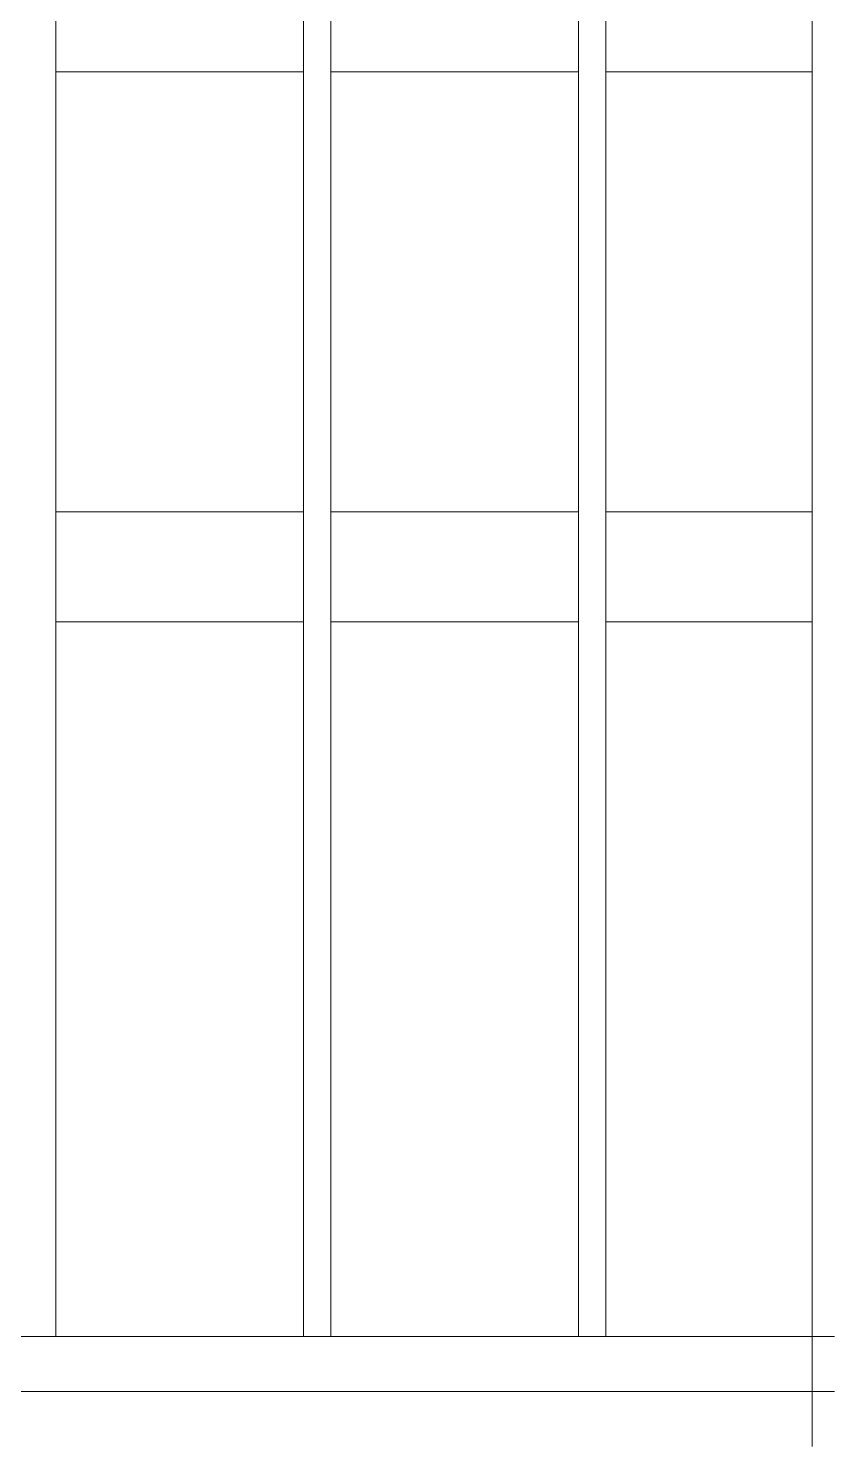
# Model space of a CAD drawing. Header units: millimetres. Extents: x -515342 to 330399, y -224905 to 507333.
# Drawn here: x 76456 to 76749, y 1418 to 1934 of the extents above; entities that cross this region are included whole.
import ezdxf

# ---------------------------------------------------------------- set-up
doc = ezdxf.new("R2010")
doc.units = ezdxf.units.MM
doc.layers.get('0').update_dxf_attribs({"lineweight": 0})
doc.layers.add('Ограждение', color=7, linetype='Continuous', lineweight=0)

# ---------------------------------------------------------------- blocks, each defined once
blk = doc.blocks.new('Тип верхнего поручня - Верхний поручень_Внутренний_-9726612-О_АР_Эскиз_Фасад 12-1 копия 1')
at = {"layer": 'Ограждение'}
for p, q in [((-106297.5, -150), (-106207.5, -150)), ((-106197.5, -150), (-106107.5, -150)), ((-106097.5, -150), (-106022.5, -150))]:
    blk.add_line(p, q, dxfattribs=at)
blk = doc.blocks.new('Тип перил - Перила_Внутренний_-9726625-О_АР_Эскиз_Фасад 12-1 копия 1')
at = {"layer": 'Ограждение'}
for p, q in [((-106207.5, -310), (-106297.68, -310)), ((-106107.5, -310), (-106197.68, -310)), ((-106022.5, -310), (-106097.68, -310)), ((-106297.66, -350), (-106207.5, -350)), ((-106197.66, -350), (-106107.5, -350)), ((-106097.66, -350), (-106022.5, -350))]:
    blk.add_line(p, q, dxfattribs=at)
blk = doc.blocks.new('Ограждение - АР_Ограждение_Балясина_D40 доп поручень 700_900-V176-О_АР_Эскиз_Фасад 12-1 копия 1')
at = {"layer": 'Ограждение'}
blk.add_line((-106022.5, 10), (-106022.5, -650), dxfattribs=at)
blk = doc.blocks.new('Ограждение - АР_Ограждение_Балясина_10-V175-О_АР_Эскиз_Фасад 12-1 копия 1')
at = {"layer": 'Ограждение'}
for p, q in [((-105807.5, 10), (-105807.5, -610)), ((-105797.5, -610), (-105797.5, 10)), ((-105807.5, -610), (-105802.5, -610)), ((-105802.5, -610), (-105797.5, -610))]:
    blk.add_line(p, q, dxfattribs=at)
blk = doc.blocks.new('Ограждение - АР_Ограждение_Балясина_10-V177-О_АР_Эскиз_Фасад 12-1 копия 1')
at = {"layer": 'Ограждение'}
for p, q in [((-106207.5, 10), (-106207.5, -610)), ((-106197.5, -610), (-106197.5, 10)), ((-106207.5, -610), (-106202.5, -610)), ((-106202.5, -610), (-106197.5, -610))]:
    blk.add_line(p, q, dxfattribs=at)
blk = doc.blocks.new('Ограждение - АР_Ограждение_Балясина_10-V178-О_АР_Эскиз_Фасад 12-1 копия 1')
at = {"layer": 'Ограждение'}
for p, q in [((-106297.5, -610), (-106297.5, 10)), ((-106307.5, -610), (-106302.5, -610)), ((-106302.5, -610), (-106297.5, -610))]:
    blk.add_line(p, q, dxfattribs=at)
blk = doc.blocks.new('Ограждение - Ограждение-9728431-О_АР_Эскиз_Фасад 12-1 копия 1')
at = {"layer": 'Ограждение'}
for p, q in [((-106014.3, -610), (-106560, -610)), ((-106560, -630), (-106014.3, -630))]:
    blk.add_line(p, q, dxfattribs=at)
for name, p in [('Ограждение - АР_Ограждение_Балясина_D40 доп поручень 700_900-V176-О_АР_Эскиз_Фасад 12-1 копия 1', (0, 0)), ('Ограждение - АР_Ограждение_Балясина_10-V178-О_АР_Эскиз_Фасад 12-1 копия 1', (0, 0)), ('Ограждение - АР_Ограждение_Балясина_10-V177-О_АР_Эскиз_Фасад 12-1 копия 1', (0, 0)), ('Ограждение - АР_Ограждение_Балясина_10-V175-О_АР_Эскиз_Фасад 12-1 копия 1', (-300, 0))]:
    blk.add_blockref(name, p)
blk = doc.blocks.new('СД_Люблино_Фасады_rvt-1-О_АР_Эскиз_Фасад 12-1 копия 1')
at = {"layer": 'Ограждение', "lineweight": 9}
for name in ['Ограждение - Ограждение-9728431-О_АР_Эскиз_Фасад 12-1 копия 1', 'Тип верхнего поручня - Верхний поручень_Внутренний_-9726612-О_АР_Эскиз_Фасад 12-1 копия 1', 'Тип перил - Перила_Внутренний_-9726625-О_АР_Эскиз_Фасад 12-1 копия 1']:
    blk.add_blockref(name, (0, 0), dxfattribs=at)

msp = doc.modelspace()

# ---------------------------------------------------------------- block references
msp.add_blockref('СД_Люблино_Фасады_rvt-1-О_АР_Эскиз_Фасад 12-1 копия 1', (182763.6864, 2067.7355))

doc.saveas('drawing.dxf')
